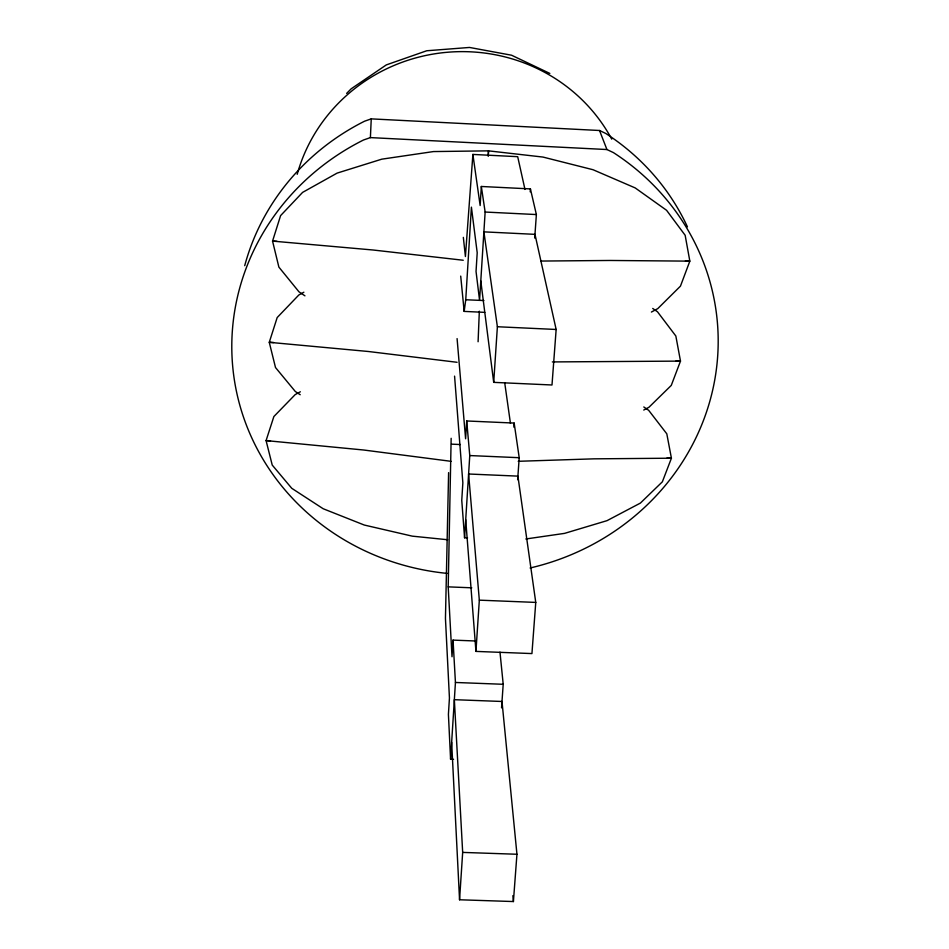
<?xml version="1.0" encoding="UTF-8"?>
<svg xmlns="http://www.w3.org/2000/svg" width="949" height="949" viewBox="0 0 949 949"><rect width="100%" height="100%" fill="white"/><g stroke="black" fill="none" stroke-linecap="round" stroke-linejoin="round"><path stroke-width="1.42" d="M475.259 640.978L453.041 640.112L452.009 656.755L448.201 586.862L451.155 438.308M478.094 341.759L479.328 311.201M447.276 573.398A243.335 230.607 -6.2 0 1 235.767 388.011A243.335 230.607 -6.2 0 1 363.491 140.001L370.395 137.605L371.249 118.874L599.519 130.499L605.782 133.465A235.067 223.608 -6.2 0 1 687.456 226.894M488.249 156.336L488.521 150.855L433.479 151.567L381.783 159.171L337.109 173.109L302.589 192.398L280.596 215.613L272.553 241.105L278.876 267.096L298.959 291.806L304.937 295.839M484.785 312.363L464.168 311.402L465.745 299.754L471.404 207.143L477.205 252.731L476.042 271.426L479.565 300.347L485.141 212.042L481.333 186.478L530.42 188.91L536.375 214.557L534.714 238.057M517.656 479.696L519.21 457.703L514.156 423.064L466.706 420.976L465.603 438.77L457.086 338.603M481.333 186.478L480.147 205.542L472.887 154.426L517.691 156.68L524.975 189.432M488.344 153.809L488.521 150.855L542.994 157.071L593.03 169.729L635.178 187.914L666.566 210.287L685.154 235.269L689.84 261.141L680.457 286.135L657.764 308.627L651.405 312.055M453.539 759.319L450.585 759.212L455.437 682.473L453.041 640.112M467.537 537.893L464.571 537.775L469.767 455.556L466.706 420.976M459.553 899.771L462.673 852.404L454.346 699.686L501.997 701.477L516.944 854.254L513.409 901.55L459.553 899.771L451.653 742.32M475.947 651.405L479.328 600.159L468.604 474.002L517.905 476.125L535.758 602.413L531.938 653.576L475.947 651.405L465.71 519.684M493.705 382.364L497.383 326.741L483.895 231.864L534.975 234.344L556.15 329.469L551.998 384.986L493.705 382.364L480.787 280.916M513.872 427.169L514.156 423.064M530.218 191.84L530.42 188.91M501.547 707.871L503.207 684.288L499.981 652.129M472.887 154.426L465.413 256.527L463.337 237.369M346.634 93.405L351.189 88.803L386.314 64.9L426.73 50.76L469.518 47.45L511.57 55.22L549.839 73.429M303.87 292.209L298.84 294.985L277.179 317.559L269.267 342.316L275.507 367.536L295.305 391.498L300.216 394.737M300.347 391.783L295.198 394.594L273.87 416.54L266.076 440.597L272.233 465.081L291.77 488.32L323.194 508.747L364.297 525.046L412.269 536.149L447.667 539.744M643.742 410.039L648.95 407.263L671.275 385.401L680.492 361.106L675.842 336.005L657.491 311.782L652.722 308.449M371.249 118.874L364.582 121.199A235.067 223.608 -6.2 0 0 244.712 265.684M525.829 538.985L564.56 533.374L607.028 520.657L640.385 503.089L662.366 481.807L671.418 458.201L666.803 433.823L648.677 410.324L643.79 406.967M518.225 461.297L593.955 458.841L671.418 458.201L667.005 458.011M552.342 361.925L680.492 361.106L676.079 360.905M540.776 261.058L610.195 260.465L689.84 261.141L685.415 260.928M462.673 852.404L516.944 854.254M455.437 682.473L503.207 684.288M448.201 586.862L471.783 587.811M479.328 600.159L535.758 602.413M451.546 444.156L460.407 444.535M270.501 440.787L266.076 440.597L363.728 450.016L451.107 461.333M469.767 455.556L519.21 457.703M465.745 299.754L483.907 300.548M497.383 326.741L556.15 329.469M273.692 342.518L269.267 342.316L368.378 351.498L457.086 362.293M485.141 212.042L536.375 214.557M276.989 241.319L272.553 241.105L373.171 250.014L463.254 260.251M370.395 137.605L606.933 149.539L613.41 152.599A243.335 230.607 -6.2 0 1 713.885 384.452A243.335 230.607 -6.2 0 1 530.1 567.988M599.519 130.499L606.933 149.539M504.69 382.625L510.455 423.373M460.704 276.1L464.168 311.402M512.875 895.666L513.409 901.55M454.571 376.124L462.851 482.839L461.76 500.301L464.571 537.775M448.604 472.638L445.449 618.428L449.435 698.001L448.414 714.348L450.585 759.212M297.203 174.308A169.752 164.023 -6.2 0 1 442.803 52.717A169.752 164.023 -6.2 0 1 611.725 139.135"/></g></svg>
